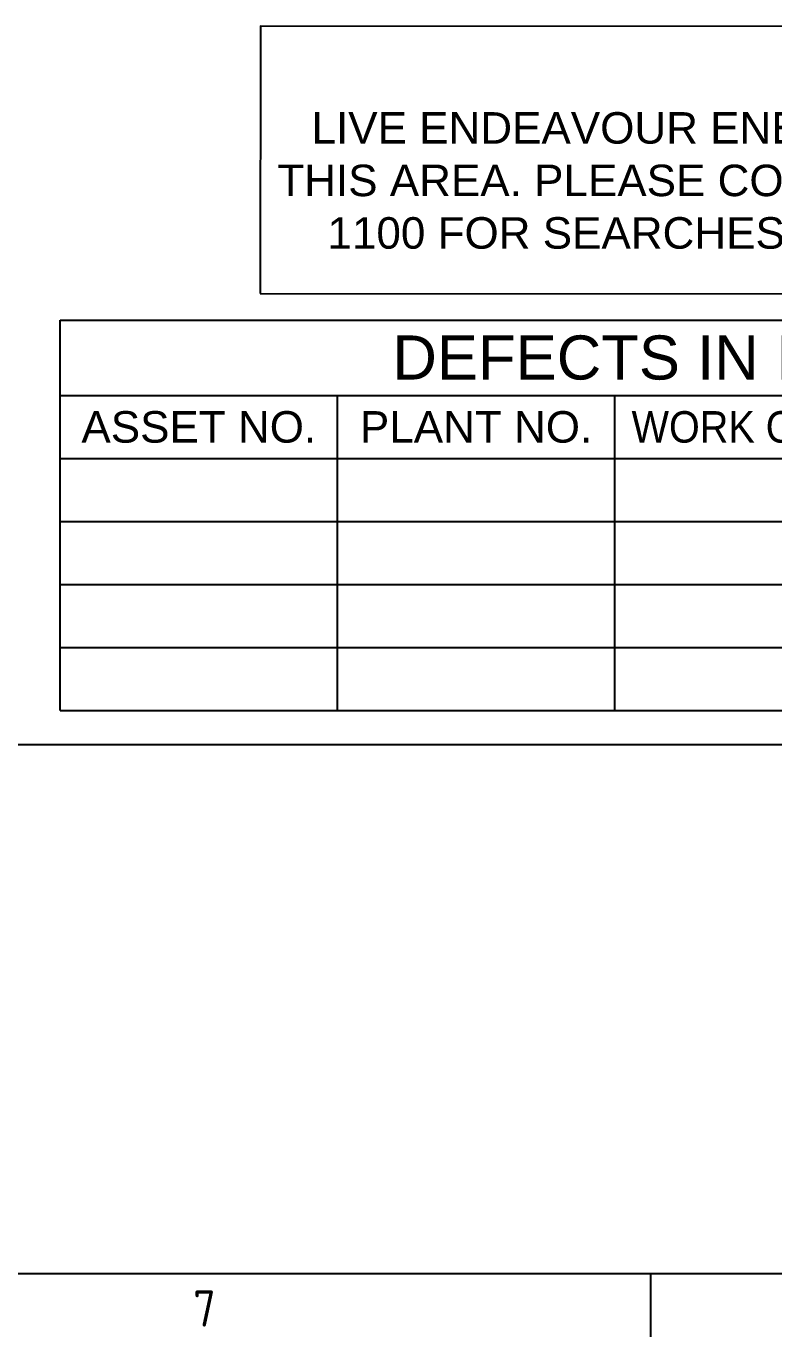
# Paper-space layout 'A2' of a CAD drawing. Header units: metres, sheet in millimetres. Extents: x 0 to 586, y 0 to 412.
# Drawn here: x 450.6 to 509.9, y -0.2 to 103.8 of the extents above; entities that cross this region are included whole.
import ezdxf
from ezdxf.enums import TextEntityAlignment as Align

# ---------------------------------------------------------------- set-up
doc = ezdxf.new("R2010")
doc.units = ezdxf.units.M
doc.layers.get('0').update_dxf_attribs({"color": 6})
doc.layers.add('Notes', color=7, linetype='Continuous')
doc.layers.add('SupportsUG_SP_EXT', color=7, linetype='Continuous')
doc.styles.add('ARIAL', font='arial.ttf', dxfattribs={"height": 2})
doc.styles.add('iecISOCP', font='isocp.shx')
doc.styles.get("Standard").update_dxf_attribs({"font": 'arial.ttf'})

# ---------------------------------------------------------------- blocks, each defined once
blk = doc.blocks.new('Note_Warning')
at = {"layer": 'Notes', "color": 0, "linetype": 'Continuous'}
blk.add_lwpolyline([(0, 0), (108.42, -0.04), (108.37, 21.2), (0.02, 21.22)], close=True, dxfattribs=at)
at = {"layer": 'Notes', "color": 0, "linetype": 'Continuous', "insert": (54.44, 20.23), "char_height": 3.5, "width": 105.9, "attachment_point": 2, "style": 'iecISOCP'}
blk.add_mtext('{\\fArial|b1|i0|c0|p34;WARNING\\P\\fArial|b0|i0|c0|p34;\\H0.7143x;LIVE ENDEAVOUR ENERGY CABLES & OTHER SERVICES IN THIS AREA. PLEASE CONTACT DIAL BEFORE YOU DIG ON TEL: 1100 FOR SEARCHES TWO DAYS PRIOR TO EXCAVATION.}', dxfattribs=at)
blk = doc.blocks.new('Note_Defect List')
at = {"layer": 'Notes', "color": 0, "linetype": 'Continuous'}
for p, q in [((0, 31), (124.98, 31)), ((124.98, 31), (124.98, 0)), ((0, 25), (124.98, 25)), ((0, 20), (124.98, 20)), ((0, 15), (124.98, 15)), ((0, 10), (124.98, 10)), ((0, 5), (124.98, 5)), ((0, 0), (124.98, 0))]:
    blk.add_line(p, q, dxfattribs=at)
at = {"layer": 'Notes'}
for p, q in [((0, 0), (0, 31)), ((22, 0), (22, 25)), ((44, 0), (44, 25)), ((69, 0), (69, 25))]:
    blk.add_line(p, q, dxfattribs=at)
at = {"layer": 'Notes', "color": 0, "lineweight": 0}
blk.add_line((58.13, 31), (39.77, 31), dxfattribs=at)
at = {"layer": 'Notes', "color": 0, "linetype": 'Continuous', "attachment_point": 5, "style": 'ARIAL'}
for s, insert, char_height, width in [('DEFECTS IN IMMEDIATE AREA', (62.49, 28), 3.5, 124.9809), ('ASSET NO.', (11, 22.5), 2.5, 22), ('PLANT NO.', (33, 22.5), 2.5, 22), ('{\\W0.9;WORK ORDER}', (56.34, 22.5), 2.5, 24.676), ('DESCRIPTION', (96.99, 22.5), 2.5, 55.9809)]:
    blk.add_mtext(s, dxfattribs=dict(at, insert=insert, char_height=char_height, width=width))
blk = doc.blocks.new('A2_FRAME_TITLE')
at = {"layer": 'Notes', "color": 3, "linetype": 'Continuous'}
blk.add_line((187.34, 47), (581.39, 47), dxfattribs=at)
at = {"layer": 'Notes', "color": 3}
blk.add_line((581.39, 5), (142.23, 5), dxfattribs=at)
at = {"layer": 'Notes', "color": 7}
blk.add_line((500.25, 5), (500.25, 0), dxfattribs=at)
blk.add_attdef('DRAFT_NUM', (24.44, 23.49), '', height=2.8, rotation=90)
at = {"layer": 'Notes', "color": 7, "style": 'iecISOCP'}
blk.add_text('7', height=2.88, dxfattribs=at).set_placement((464.87, 3.69), align=Align.TOP_CENTER)
at = {"layer": 'Notes', "color": 7, "style": 'iecISOCP', "flags": 8}
blk.add_attdef('VERSION_NO', text='', height=2.5, rotation=90, dxfattribs=at).set_placement((154.95, 42.84), align=Align.MIDDLE_CENTER)
at = {"layer": 'Notes', "color": 7, "style": 'iecISOCP'}
for tag, p in [('CAP_NO', (274.43, 43.02)), ('IE_NUM', (274.43, 37.38)), ('GEN_WO', (217.74, 31.2)), ('HV_SWITCH', (274.43, 31.2)), ('OH_WO', (217.74, 25.1)), ('UBD_REF', (274.43, 25.1)), ('UG_WO', (217.74, 19.49)), ('GIS_MAP_No', (274.43, 19.49)), ('SUB_WO', (217.74, 13.64)), ('HV_OP_DIAG', (274.43, 13.64)), ('LGA', (274.43, 7.06))]:
    blk.add_attdef(tag, p, '', height=2.5, dxfattribs=at)
at = {"layer": 'Notes', "color": 2, "style": 'iecISOCP'}
for tag, p in [('T1', (441.71, 33.55)), ('T2', (441.71, 28.43)), ('T3', (441.71, 23.01)), ('T4', (441.4, 17.78)), ('T5', (441.4, 12.35)), ('T6', (441.4, 7.09))]:
    blk.add_attdef(tag, text='', height=3.5, dxfattribs=at).set_placement(p, align=Align.CENTER)
at = {"layer": 'Notes', "color": 7, "style": 'iecISOCP'}
for tag, p in [('scale', (324.78, 31.98)), ('DRAWN', (324.78, 24.31)), ('DATE', (324.78, 16.26)), ('DESIGN', (362.64, 8.29)), ('CHD', (324.78, 7.75))]:
    blk.add_attdef(tag, text='', height=2.5, dxfattribs=at).set_placement(p, align=Align.CENTER)
at = {"layer": 'Notes', "color": 4, "style": 'iecISOCP'}
blk.add_attdef('NUM', text='', height=7, dxfattribs=at).set_placement((549.94, 16.48), align=Align.CENTER)
at = {"layer": 'Notes', "color": 1, "style": 'iecISOCP'}
blk.add_attdef('REV', text='', height=5, dxfattribs=at).set_placement((576.56, 16.48), align=Align.CENTER)
at = {"layer": 'Notes', "color": 7, "style": 'iecISOCP'}
for tag, p in [('NS', (548.07, 7.5)), ('SHTS', (562.68, 7.5))]:
    blk.add_attdef(tag, text='', height=2.5, dxfattribs=at).set_placement(p, align=Align.MIDDLE)
at = {"layer": 'Notes', "style": 'iecISOCP'}
blk.add_attdef('ExportID', (4.99, 1.62), '', height=2.5, dxfattribs=at)
at = {"layer": 'Notes', "style": 'iecISOCP', "flags": 1}
for tag, p in [('ProjectType', (6.3, -8.26)), ('ProjectNumber', (23.01, -7.98)), ('DrawingNumber', (42.02, -7.98)), ('ProjectDescription', (60.75, -8.26)), ('ExportUserName', (104.82, -7.69)), ('DesignerCompanyName', (128.16, -8.26)), ('GIS_SUCCESS', (157.54, -7.98)), ('CAD_SUCCESS', (175.98, -7.98)), ('ExportAreaOfInterest', (260.42, -7.82)), ('ExportDate', (86.99, -8.34)), ('Comments', (223.32, -8.34)), ('ExportCategories', (243.1, -8.34))]:
    blk.add_attdef(tag, p, '', height=1, dxfattribs=at)
at = {"layer": 'Notes', "color": 7, "style": 'iecISOCP', "flags": 1}
blk.add_attdef('DEPOTCODE', (200.33, -8.34), '', height=1, dxfattribs=at)

psp = doc.layouts.new('A2')

# ---------------------------------------------------------------- block references
at = {"layer": 'Notes'}
psp.add_blockref('Note_Warning', (469.1277, 82.56898), dxfattribs=at)
at = {"layer": 'Notes', "color": 7}
psp.add_blockref('Note_Defect List', (453.26484, 49.46828), dxfattribs=at)
at = {"layer": 'SupportsUG_SP_EXT'}
psp.add_blockref('A2_FRAME_TITLE', (-0.1493, -0.2235), dxfattribs=at)

doc.saveas('drawing.dxf')
